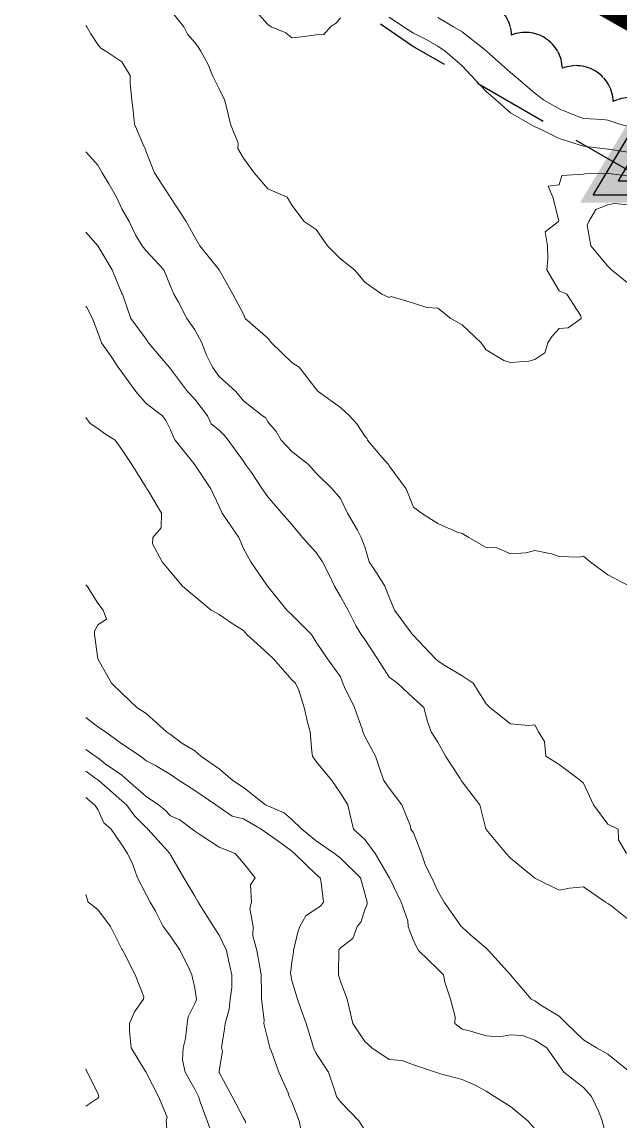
# Model space of a CAD drawing. Extents: x 496916 to 500864, y 5902350 to 5905308.
# Drawn here: x 497473.8 to 497572.3, y 5903112.5 to 5903293.3 of the extents above; entities that cross this region are included whole.
import ezdxf

# ---------------------------------------------------------------- set-up
doc = ezdxf.new("R2010")
doc.units = 0
doc.header["$LTSCALE"] = 5
doc.linetypes.add('0', pattern=[1, 1, 0])
doc.linetypes.add('foc-ACCESSROAD', pattern=[3.75, 2.5, -1.25])
doc.layers.get('Defpoints').update_dxf_attribs({"color": 9})
for name, color, linetype in [('AS-ROADS', 254, 'Continuous'), ('F-AR', 190, 'foc-ACCESSROAD'), ('L-MON', 1, 'Continuous'), ('T-BUSH', 110, '0')]:
    doc.layers.add(name, color=color, linetype=linetype)
doc.layers.add('C-TOPO-MAJR', color=7, linetype='Continuous', lineweight=15, true_color=0xd3aa5f)
doc.layers.add('C-TOPO-MINR', color=7, linetype='Continuous', lineweight=13, true_color=0xe9d5af)

# ---------------------------------------------------------------- blocks, each defined once
blk = doc.blocks.new('TRIA')
blk.add_hatch(color=255).paths.add_polyline_path([(-0.041, 1.521), (-1.475, -0.867), (1.392, -0.867)])
blk = doc.blocks.new('Hybrid_EC')
at = {"color": 251}
for points in [[(-1.296, -0.74), (0, 1.42), (1.296, -0.74)], [(0.471, -0.26), (0, 0.526), (-0.471, -0.26)]]:
    blk.add_lwpolyline(points, close=True, dxfattribs=at)
at = {"layer": 'Defpoints'}
blk.add_circle((0, 0), 0.05, dxfattribs=at)
at = {"xscale": 1.2, "yscale": 1.2, "zscale": 1.2}
blk.add_blockref('TRIA', (0.05, 0.061), dxfattribs=at)

msp = doc.modelspace()

# ---------------------------------------------------------------- linework, layer by layer
at = {"layer": 'AS-ROADS', "const_width": 4.997, "flags": 128}
msp.add_lwpolyline([(497576.474, 5903293.08), (497572.848, 5903295.107), (497569.208, 5903297.179)], dxfattribs=at)
at = {"layer": 'C-TOPO-MAJR', "linetype": 'Continuous', "lineweight": 15, "flags": 128}
for points, elevation in [([(497511.063, 5903296.526), (497514.297, 5903292.91), (497514.894, 5903292.526), (497517.308, 5903291.538), (497518.297, 5903290.724), (497519.938, 5903290.885), (497522.297, 5903291.221), (497523.527, 5903291.296), (497524.665, 5903292.526), (497525.619, 5903293.204), (497526.297, 5903294.046)], 1135), ([(497534.297, 5903294.103), (497536.661, 5903292.526), (497538.297, 5903291.498), (497540.296, 5903290.527), (497542.297, 5903289.338), (497543.522, 5903288.526), (497546.297, 5903286.113), (497547.794, 5903284.526), (497550.297, 5903281.922), (497551.856, 5903280.526), (497554.297, 5903278.414), (497557.528, 5903276.526), (497558.297, 5903276.101), (497558.992, 5903275.831), (497562.297, 5903274.179), (497565.736, 5903273.087), (497566.297, 5903272.904), (497569.442, 5903272.526), (497570.297, 5903272.43), (497570.405, 5903272.418), (497574.297, 5903271.784)], 1135), ([(497574.009, 5903120.526), (497570.297, 5903123.47), (497568.424, 5903124.526), (497566.297, 5903125.839), (497563.501, 5903128.526), (497562.297, 5903129.771), (497559.276, 5903131.548), (497558.297, 5903132.259), (497557.674, 5903132.526), (497554.297, 5903136.526), (497550.644, 5903140.526), (497550.297, 5903140.911), (497547.748, 5903143.075), (497546.297, 5903144.382), (497546.155, 5903144.526), (497545.84, 5903144.983), (497543.366, 5903148.526), (497542.297, 5903150.324), (497541.31, 5903152.526), (497540.298, 5903154.526), (497539.608, 5903156.526), (497538.297, 5903159.905), (497537.892, 5903160.526), (497537.798, 5903161.026), (497536.405, 5903164.526), (497534.297, 5903167.25), (497533.413, 5903168.526), (497532.945, 5903169.878), (497532.045, 5903172.526), (497530.297, 5903175.742), (497529.966, 5903176.526), (497529.857, 5903176.966), (497528.579, 5903180.526), (497526.947, 5903183.876), (497526.653, 5903184.526), (497526.297, 5903185.567), (497524.153, 5903188.526), (497522.297, 5903191.311), (497521.509, 5903192.526), (497518.297, 5903195.784), (497517.431, 5903196.526), (497514.297, 5903200.445), (497514.245, 5903200.526), (497514.162, 5903200.661), (497511.528, 5903204.526), (497510.297, 5903206.681), (497509.529, 5903208.526), (497507.703, 5903211.121), (497506.822, 5903212.526), (497506.297, 5903213.61), (497504.925, 5903216.526), (497502.297, 5903220.469), (497502.255, 5903220.526), (497502.134, 5903220.689), (497499.051, 5903224.526), (497498.769, 5903224.998), (497498.297, 5903226.231), (497497.523, 5903227.752), (497496.979, 5903228.526), (497494.297, 5903230.576), (497492.558, 5903232.526), (497490.297, 5903235.711), (497489.691, 5903236.526), (497488.393, 5903238.431), (497486.935, 5903240.526), (497486.297, 5903242.252), (497485.438, 5903244.526), (497484.485, 5903246.339), (497484.341, 5903246.587)], 1140), ([(497484.331, 5903170.048), (497485.847, 5903168.977), (497486.297, 5903168.655), (497486.467, 5903168.526), (497490.297, 5903165.185), (497491.059, 5903164.526), (497492.424, 5903162.653), (497494.297, 5903160.791), (497494.439, 5903160.668), (497494.58, 5903160.526), (497497.299, 5903157.525), (497498.186, 5903156.526), (497498.297, 5903156.304), (497500.474, 5903152.526), (497502.297, 5903149.487), (497502.823, 5903148.526), (497503.656, 5903147.167), (497505.352, 5903144.526), (497506.297, 5903143.069), (497507.536, 5903140.526), (497507.841, 5903138.982), (497508.404, 5903136.526), (497508.374, 5903134.449), (497508.099, 5903132.526), (497507.945, 5903130.878), (497507.316, 5903128.526), (497507.181, 5903127.642), (497506.682, 5903124.526), (497506.858, 5903123.965), (497506.297, 5903120.771), (497506.276, 5903120.547), (497506.275, 5903120.526), (497506.297, 5903120.474), (497508.429, 5903116.526), (497510.297, 5903112.972), (497510.574, 5903112.526), (497510.679, 5903112.144)], 1145)]:
    msp.add_lwpolyline(points, dxfattribs=dict(at, elevation=elevation))
at = {"layer": 'C-TOPO-MINR', "linetype": 'Continuous', "lineweight": 13, "flags": 128}
for points, elevation in [([(497574.297, 5903267.921), (497570.435, 5903268.389), (497570.297, 5903268.398), (497566.495, 5903268.329), (497566.297, 5903268.274), (497562.753, 5903268.07), (497562.297, 5903266.528), (497560.508, 5903266.315), (497561.232, 5903264.526), (497562.229, 5903260.595), (497562.194, 5903260.526), (497560.004, 5903258.819), (497560.353, 5903256.526), (497560.456, 5903254.367), (497560.251, 5903252.526), (497562.297, 5903249.119), (497563.577, 5903248.526), (497565.849, 5903244.974), (497565.893, 5903244.526), (497563.793, 5903243.03), (497562.297, 5903242.893), (497561.166, 5903241.657), (497560.439, 5903240.526), (497559.917, 5903238.906), (497558.297, 5903237.803), (497557.295, 5903237.529), (497554.297, 5903237.296), (497553.185, 5903237.638), (497550.297, 5903239.371), (497549.458, 5903240.526), (497546.297, 5903243.496), (497544.46, 5903244.526), (497542.297, 5903246.23), (497540.477, 5903246.346), (497538.297, 5903247.05), (497534.652, 5903248.171), (497534.297, 5903248.011), (497533.067, 5903248.526), (497530.297, 5903250.53), (497528.588, 5903252.526), (497526.297, 5903254.376), (497524.147, 5903256.526), (497522.297, 5903259.198), (497520.302, 5903260.526), (497518.297, 5903263.198), (497517.5, 5903264.526), (497514.297, 5903265.901), (497512.054, 5903268.526), (497510.297, 5903270.927), (497509.374, 5903272.526), (497509.409, 5903273.415), (497508.185, 5903276.526), (497507.492, 5903279.332), (497507.177, 5903280.526), (497506.297, 5903282.346), (497505.207, 5903284.526), (497504.487, 5903286.337), (497503.272, 5903288.526), (497502.905, 5903289.134), (497502.297, 5903289.977), (497501.097, 5903291.327), (497500.508, 5903292.526), (497498.297, 5903295.266)], 1136), ([(497542.297, 5903294.089), (497544.904, 5903292.526), (497546.297, 5903291.692), (497550.196, 5903288.627), (497550.297, 5903288.55), (497550.331, 5903288.526), (497554.297, 5903285.03), (497554.904, 5903284.526), (497558.297, 5903281.648), (497559.735, 5903280.526), (497562.297, 5903279.068), (497564.811, 5903278.013), (497566.297, 5903277.428), (497569.506, 5903277.317), (497570.297, 5903277.158), (497572.298, 5903276.526), (497574.297, 5903275.963)], 1134), ([(497573.87, 5903200.526), (497570.297, 5903202.38), (497567.398, 5903204.526), (497566.297, 5903205.426), (497565.55, 5903205.274), (497562.297, 5903205.379), (497561.028, 5903205.795), (497558.297, 5903206.374), (497556.819, 5903206.004), (497554.297, 5903205.839), (497552.009, 5903206.814), (497550.297, 5903206.862), (497547.442, 5903208.526), (497546.297, 5903209.143), (497545.372, 5903209.451), (497542.297, 5903210.825), (497539.632, 5903212.526), (497538.297, 5903213.503), (497537.082, 5903216.526), (497534.297, 5903220.313), (497534.169, 5903220.526), (497533.155, 5903221.668), (497530.723, 5903224.526), (497530.628, 5903224.857), (497530.297, 5903225.162), (497528.964, 5903227.194), (497527.774, 5903228.526), (497526.297, 5903229.92), (497522.615, 5903232.526), (497522.297, 5903232.904), (497519.475, 5903236.526), (497518.297, 5903237.296), (497514.904, 5903240.526), (497514.297, 5903241.327), (497510.605, 5903244.526), (497510.297, 5903245.242), (497508.529, 5903248.526), (497506.297, 5903252.526), (497503.106, 5903256.526), (497502.297, 5903257.956), (497500.886, 5903260.526), (497498.297, 5903264.468), (497498.258, 5903264.526), (497498.178, 5903264.645), (497495.645, 5903268.526), (497494.297, 5903271.989), (497494.114, 5903272.526), (497493.899, 5903272.925), (497492.366, 5903276.526), (497492.115, 5903278.708), (497491.907, 5903280.526), (497491.631, 5903283.193), (497491.666, 5903284.526), (497490.297, 5903286.788), (497487.632, 5903288.526), (497486.804, 5903289.033), (497486.297, 5903289.609), (497485.161, 5903291.391), (497484.498, 5903292.526), (497484.347, 5903292.753)], 1137), ([(497573.38, 5903156.526), (497572.06, 5903158.763), (497571.992, 5903160.526), (497570.297, 5903161.313), (497567.929, 5903164.526), (497566.297, 5903168.07), (497565.813, 5903168.526), (497562.297, 5903171.165), (497560.078, 5903172.526), (497559.899, 5903174.925), (497558.877, 5903176.526), (497558.297, 5903177.704), (497557.27, 5903177.553), (497554.297, 5903177.83), (497550.886, 5903180.526), (497550.297, 5903181.115), (497548.109, 5903184.526), (497546.297, 5903185.727), (497543.198, 5903187.625), (497542.297, 5903188.238), (497541.939, 5903188.526), (497538.297, 5903192.365), (497538.158, 5903192.526), (497537.818, 5903193.005), (497535.168, 5903196.526), (497534.297, 5903198.674), (497533.574, 5903200.526), (497532.299, 5903202.525), (497531.014, 5903204.526), (497530.297, 5903206.979), (497529.712, 5903208.526), (497529.098, 5903209.726), (497527.464, 5903212.526), (497526.297, 5903214.911), (497524.89, 5903216.526), (497522.297, 5903219.073), (497521.028, 5903220.526), (497518.297, 5903222.677), (497516.515, 5903224.526), (497515.702, 5903225.932), (497514.297, 5903227.544), (497513.968, 5903228.197), (497513.453, 5903228.526), (497510.297, 5903231.015), (497509.061, 5903232.526), (497506.297, 5903235.019), (497505.221, 5903236.526), (497504.183, 5903238.641), (497503.436, 5903240.526), (497502.297, 5903242.657), (497501, 5903244.526), (497499.58, 5903247.243), (497498.837, 5903248.526), (497498.297, 5903249.887), (497497.197, 5903252.526), (497494.297, 5903255.691), (497493.606, 5903256.526), (497492.594, 5903258.229), (497491.467, 5903260.526), (497490.297, 5903262.594), (497489.377, 5903264.526), (497488.109, 5903266.714), (497487.059, 5903268.526), (497486.297, 5903269.758), (497484.345, 5903271.985)], 1138), ([(497574.297, 5903263.218), (497571.337, 5903263.487), (497570.297, 5903263.269), (497568.32, 5903262.504), (497567.177, 5903260.526), (497566.92, 5903259.903), (497567.516, 5903256.526), (497570.297, 5903253.15), (497570.916, 5903252.526), (497574.297, 5903249.825)], 1137), ([(497574.297, 5903145.17), (497571.008, 5903147.815), (497570.297, 5903148.284), (497569.942, 5903148.526), (497566.297, 5903151.046), (497564.004, 5903150.819), (497562.297, 5903150.5), (497558.4, 5903152.424), (497558.297, 5903152.459), (497558.22, 5903152.526), (497554.297, 5903155.753), (497553.57, 5903156.526), (497550.297, 5903160.455), (497550.254, 5903160.526), (497550.231, 5903160.593), (497549.234, 5903164.526), (497546.297, 5903168.33), (497546.183, 5903168.526), (497545.99, 5903168.833), (497543.561, 5903172.526), (497542.297, 5903174.849), (497541.225, 5903176.526), (497540.592, 5903178.231), (497540.004, 5903180.526), (497538.297, 5903182.049), (497535.647, 5903184.526), (497534.297, 5903185.554), (497532.388, 5903188.526), (497530.297, 5903191.699), (497529.666, 5903192.526), (497528.886, 5903193.938), (497527.572, 5903196.526), (497526.297, 5903198.783), (497525.311, 5903200.526), (497524.354, 5903202.469), (497523.341, 5903204.526), (497522.297, 5903206.059), (497520, 5903208.526), (497518.297, 5903210.65), (497516.627, 5903212.526), (497514.297, 5903215.21), (497513.401, 5903216.526), (497511.63, 5903219.193), (497510.663, 5903220.526), (497510.297, 5903221.068), (497507.801, 5903224.526), (497507.117, 5903225.346), (497506.297, 5903226.153), (497504.993, 5903227.223), (497504.363, 5903228.526), (497502.297, 5903231.264), (497501.098, 5903232.526), (497498.297, 5903236.261), (497498.083, 5903236.526), (497496.801, 5903238.023), (497494.658, 5903240.526), (497494.297, 5903241.172), (497491.73, 5903244.526), (497490.446, 5903248.377), (497490.379, 5903248.526), (497490.297, 5903248.659), (497488.669, 5903252.526), (497486.297, 5903256.526), (497484.343, 5903258.731)], 1139), ([(497484.339, 5903228.239), (497485.039, 5903227.269), (497486.297, 5903226.447), (497487.405, 5903225.634), (497489.178, 5903224.526), (497490.297, 5903222.973), (497491.927, 5903220.526), (497494.297, 5903216.763), (497494.409, 5903216.526), (497494.663, 5903216.16), (497496.789, 5903212.526), (497496.742, 5903210.081), (497495.403, 5903208.526), (497495.332, 5903207.491), (497496.904, 5903204.526), (497498.297, 5903202.885), (497500.268, 5903200.526), (497502.297, 5903198.783), (497505.005, 5903196.526), (497506.297, 5903195.865), (497508.45, 5903194.373), (497510.297, 5903193.187), (497510.851, 5903192.526), (497514.297, 5903189.437), (497515.261, 5903188.526), (497518.297, 5903185.089), (497518.868, 5903184.526), (497519.412, 5903183.411), (497520.298, 5903180.526), (497520.925, 5903177.899), (497521.298, 5903176.526), (497521.544, 5903173.279), (497521.694, 5903172.526), (497522.297, 5903171.674), (497524.835, 5903168.526), (497526.297, 5903166.466), (497527.472, 5903164.526), (497527.804, 5903163.02), (497528.405, 5903160.526), (497530.297, 5903158.803), (497532.015, 5903156.526), (497534.297, 5903152.569), (497534.327, 5903152.526), (497534.341, 5903152.483), (497536.264, 5903148.526), (497537.385, 5903145.439), (497537.423, 5903144.526), (497538.297, 5903142.163), (497539.106, 5903140.526), (497542.297, 5903137.473), (497543.254, 5903136.526), (497543.471, 5903135.353), (497544.405, 5903132.526), (497545.176, 5903129.647), (497545.087, 5903128.526), (497546.297, 5903127.616), (497547.507, 5903127.317), (497550.297, 5903126.508), (497552.478, 5903126.345), (497554.297, 5903126.696), (497556.271, 5903126.553), (497558.297, 5903125.805), (497560.272, 5903124.526), (497562.297, 5903121.619), (497563.048, 5903120.526), (497566.297, 5903118.003), (497567.619, 5903116.526), (497568.832, 5903113.991), (497569.352, 5903112.526), (497570.297, 5903109.146)], 1141), ([(497484.335, 5903200.74), (497484.583, 5903200.526), (497486.297, 5903197.727), (497487.176, 5903196.526), (497487.738, 5903195.086), (497486.297, 5903194.123), (497485.753, 5903193.07), (497485.765, 5903192.526), (497486.297, 5903188.526), (497488.548, 5903184.526), (497490.297, 5903182.904), (497492.745, 5903180.526), (497494.297, 5903179.555), (497497.603, 5903176.526), (497498.297, 5903176.07), (497500.134, 5903174.69), (497502.297, 5903173.406), (497503.262, 5903172.526), (497506.297, 5903170.461), (497508.545, 5903168.526), (497510.297, 5903167.398), (497513.954, 5903164.526), (497514.173, 5903164.403), (497514.297, 5903164.331), (497516.989, 5903163.219), (497518.297, 5903162.094), (497519.931, 5903160.526), (497522.297, 5903158.577), (497525.319, 5903156.526), (497526.297, 5903155.755), (497529.583, 5903152.526), (497530.297, 5903149.919), (497530.657, 5903148.526), (497530.667, 5903148.156), (497530.297, 5903147.245), (497529.607, 5903145.217), (497529.026, 5903144.526), (497528.297, 5903142.526), (497526.297, 5903140.964), (497526.083, 5903140.74), (497526.007, 5903140.526), (497525.978, 5903136.846), (497525.931, 5903136.526), (497526.297, 5903135.447), (497527.377, 5903132.526), (497527.719, 5903131.105), (497528.318, 5903128.526), (497530.297, 5903125.558), (497531.451, 5903124.526), (497534.297, 5903122.596), (497536.396, 5903122.427), (497538.297, 5903121.734), (497541.916, 5903120.526), (497542.297, 5903120.397), (497542.513, 5903120.31), (497546.297, 5903119.327), (497548.44, 5903118.384), (497550.297, 5903117.416), (497551.631, 5903116.526), (497554.297, 5903114.902), (497557.139, 5903112.526), (497558.297, 5903111.179)], 1142), ([(497484.332, 5903178.868), (497486.297, 5903177.361), (497487.557, 5903176.526), (497490.297, 5903174.54), (497493.328, 5903172.526), (497494.297, 5903171.746), (497495.844, 5903170.979), (497498.297, 5903169.501), (497499.705, 5903168.526), (497502.297, 5903166.86), (497505.767, 5903164.526), (497506.061, 5903164.291), (497506.297, 5903164.163), (497508.417, 5903162.647), (497510.297, 5903162.193), (497511.364, 5903161.594), (497513.198, 5903160.526), (497514.297, 5903159.769), (497516.963, 5903157.861), (497518.297, 5903156.885), (497518.731, 5903156.526), (497522.297, 5903153.044), (497522.954, 5903152.526), (497523.105, 5903151.719), (497523.468, 5903148.526), (497522.973, 5903147.85), (497522.297, 5903147.392), (497520.572, 5903146.251), (497519.581, 5903144.526), (497519.263, 5903143.56), (497518.547, 5903140.526), (497518.522, 5903140.301), (497518.297, 5903138.629), (497518.056, 5903136.767), (497518.102, 5903136.526), (497518.297, 5903135.598), (497519.214, 5903132.526), (497519.687, 5903131.136), (497520.633, 5903128.526), (497521.676, 5903125.148), (497521.83, 5903124.526), (497522.297, 5903123.599), (497524.297, 5903120.526), (497525.37, 5903117.454), (497525.651, 5903116.526), (497526.297, 5903115.65), (497529.298, 5903112.526), (497530.297, 5903111.008)], 1143), ([(497484.331, 5903173.651), (497485.877, 5903172.526), (497486.297, 5903172.227), (497487.532, 5903171.292), (497490.297, 5903169.374), (497491.247, 5903168.526), (497494.297, 5903165.912), (497496.335, 5903164.526), (497497.388, 5903163.618), (497498.297, 5903162.704), (497499.805, 5903162.035), (497501.87, 5903160.526), (497502.297, 5903160.199), (497503.273, 5903159.55), (497506.297, 5903157.542), (497508.914, 5903156.526), (497510.297, 5903154.928), (497512.226, 5903152.526), (497511.459, 5903151.365), (497511.631, 5903148.526), (497511.362, 5903147.461), (497511.887, 5903144.526), (497511.856, 5903142.968), (497512.489, 5903140.526), (497512.995, 5903137.828), (497513.239, 5903136.526), (497513.283, 5903133.541), (497513.268, 5903132.526), (497513.726, 5903129.098), (497513.664, 5903128.526), (497514.297, 5903125.895), (497514.663, 5903124.526), (497514.895, 5903123.929), (497516.105, 5903120.526), (497517.686, 5903117.137), (497517.848, 5903116.526), (497518.297, 5903115.63), (497519.485, 5903112.526), (497519.732, 5903111.092)], 1144), ([(497505.503, 5903109.32), (497504.316, 5903112.526), (497503.199, 5903115.624), (497502.877, 5903116.526), (497502.297, 5903117.715), (497500.693, 5903120.526), (497500.269, 5903122.555), (497500.357, 5903124.526), (497500.777, 5903126.046), (497501.015, 5903128.526), (497501.21, 5903129.613), (497502.297, 5903131.804), (497502.496, 5903132.327), (497502.543, 5903132.526), (497502.297, 5903134.361), (497501.824, 5903136.526), (497501.401, 5903137.423), (497499.89, 5903140.526), (497498.297, 5903142.927), (497497.097, 5903144.526), (497495.797, 5903147.026), (497494.934, 5903148.526), (497494.297, 5903149.79), (497492.866, 5903152.526), (497492.1, 5903154.723), (497491.199, 5903156.526), (497490.297, 5903157.965), (497488.516, 5903160.526), (497487.308, 5903161.537), (497486.297, 5903163.754), (497486.012, 5903164.242), (497485.793, 5903164.526), (497484.33, 5903165.716)], 1146), ([(497497.837, 5903108.987), (497497.584, 5903112.526), (497497.718, 5903113.105), (497496.332, 5903116.526), (497494.297, 5903120.461), (497494.262, 5903120.526), (497494.188, 5903120.635), (497491.803, 5903124.526), (497491.535, 5903127.288), (497491.55, 5903128.526), (497492.382, 5903130.442), (497493.84, 5903132.526), (497493.921, 5903132.903), (497492.451, 5903136.526), (497490.579, 5903140.244), (497490.461, 5903140.526), (497490.297, 5903140.79), (497488.404, 5903144.526), (497486.297, 5903147.299), (497484.725, 5903148.526), (497484.328, 5903149.786)], 1147), ([(497484.324, 5903114.937), (497486.297, 5903116.262), (497486.435, 5903116.389), (497486.496, 5903116.526), (497486.297, 5903117.063), (497484.592, 5903120.526), (497484.324, 5903121.09)], 1148)]:
    msp.add_lwpolyline(points, dxfattribs=dict(at, elevation=elevation))
at = {"layer": 'F-AR', "flags": 128}
msp.add_lwpolyline([(497473.827, 5902753.706), (497567.789, 5902821.17), (497573.887, 5902824.272), (497635.165, 5902855.444), (497691.022, 5902882.99), (497756.406, 5902914.747), (497803.527, 5902943.735), (497830.647, 5902972.379), (497836.103, 5902979.34), (497842.48, 5902992.913), (497847.505, 5903007.04), (497851.133, 5903021.59), (497853.327, 5903036.424), (497854.068, 5903051.401), (497853.196, 5903071.363), (497852.287, 5903081.243), (497843.599, 5903106.961), (497825.115, 5903135.49), (497800.657, 5903162.844), (497773.198, 5903182.12), (497593.395, 5903257.564), (497574.356, 5903268.522), (497538.125, 5903289.379), (497495.546, 5903318.541), (497474.325, 5903334.718)], dxfattribs=at)
at = {"layer": 'T-BUSH', "flags": 128}
msp.add_lwpolyline([(497832.909, 5903043.839, 0.5205671), (497834.095, 5903053.762, 0.5205671), (497835.281, 5903063.686, 0.5205671), (497836.467, 5903073.61, 0.5205671), (497837.564, 5903083.543, 0.5205671), (497838.528, 5903093.491, 0.5205671), (497839.492, 5903103.438, 0.5205671), (497840.408, 5903113.386, 0.5205671), (497839.661, 5903123.353, 0.5205671), (497836.636, 5903131.272, 0.5205671), (497826.806, 5903133.078, 0.5205671), (497826.224, 5903141.59, 0.5205671), (497824.352, 5903150.481, 0.5205671), (497817.57, 5903157.822, 0.5205671), (497810.788, 5903165.163, 0.5205671), (497803.997, 5903172.494, 0.5205671), (497795.613, 5903177.934, 0.5205671), (497787.229, 5903183.374, 0.5205671), (497778.845, 5903188.814, 0.5205671), (497770.461, 5903194.254, 0.5205671), (497761.472, 5903198.59, 0.5205671), (497752.373, 5903202.723, 0.5205671), (497743.274, 5903206.857, 0.5205671), (497734.174, 5903210.99, 0.5205671), (497725.075, 5903215.124, 0.5205671), (497715.975, 5903219.257, 0.5205671), (497706.876, 5903223.39, 0.5205671), (497697.777, 5903227.524, 0.5205671), (497688.62, 5903231.442, 0.5205671), (497678.67, 5903232.384, 0.5205671), (497668.72, 5903233.326, 0.5205671), (497658.771, 5903234.269, 0.5205671), (497650.375, 5903238.968, 0.5205671), (497642.669, 5903245.331, 0.5205671), (497634.859, 5903251.519, 0.5205671), (497625.552, 5903255.161, 0.5205671), (497616.245, 5903258.804, 0.5205671), (497606.938, 5903262.446, 0.5205671), (497597.691, 5903266.219, 0.5205671), (497588.849, 5903270.877, 0.5205671), (497580.006, 5903275.534, 0.5205671), (497571.196, 5903280.247, 0.5205671), (497562.83, 5903285.715, 0.5205671), (497554.465, 5903291.184, 0.5205671), (497546.099, 5903296.652, 0.5205671), (497537.734, 5903302.12, 0.5205671), (497529.368, 5903307.589, 0.5205671), (497521.039, 5903313.112, 0.5205671), (497512.734, 5903318.671, 0.5205671), (497503.97, 5903324.537, 0.5205671)], format="xyb", dxfattribs=at)

# ---------------------------------------------------------------- block references
at = {"layer": 'L-MON', "xscale": 4.997121699999992, "yscale": 4.997121699999992, "zscale": 4.997121699999992}
msp.add_blockref('Hybrid_EC', (497574.356, 5903268.522), dxfattribs=at)

doc.saveas('drawing.dxf')
